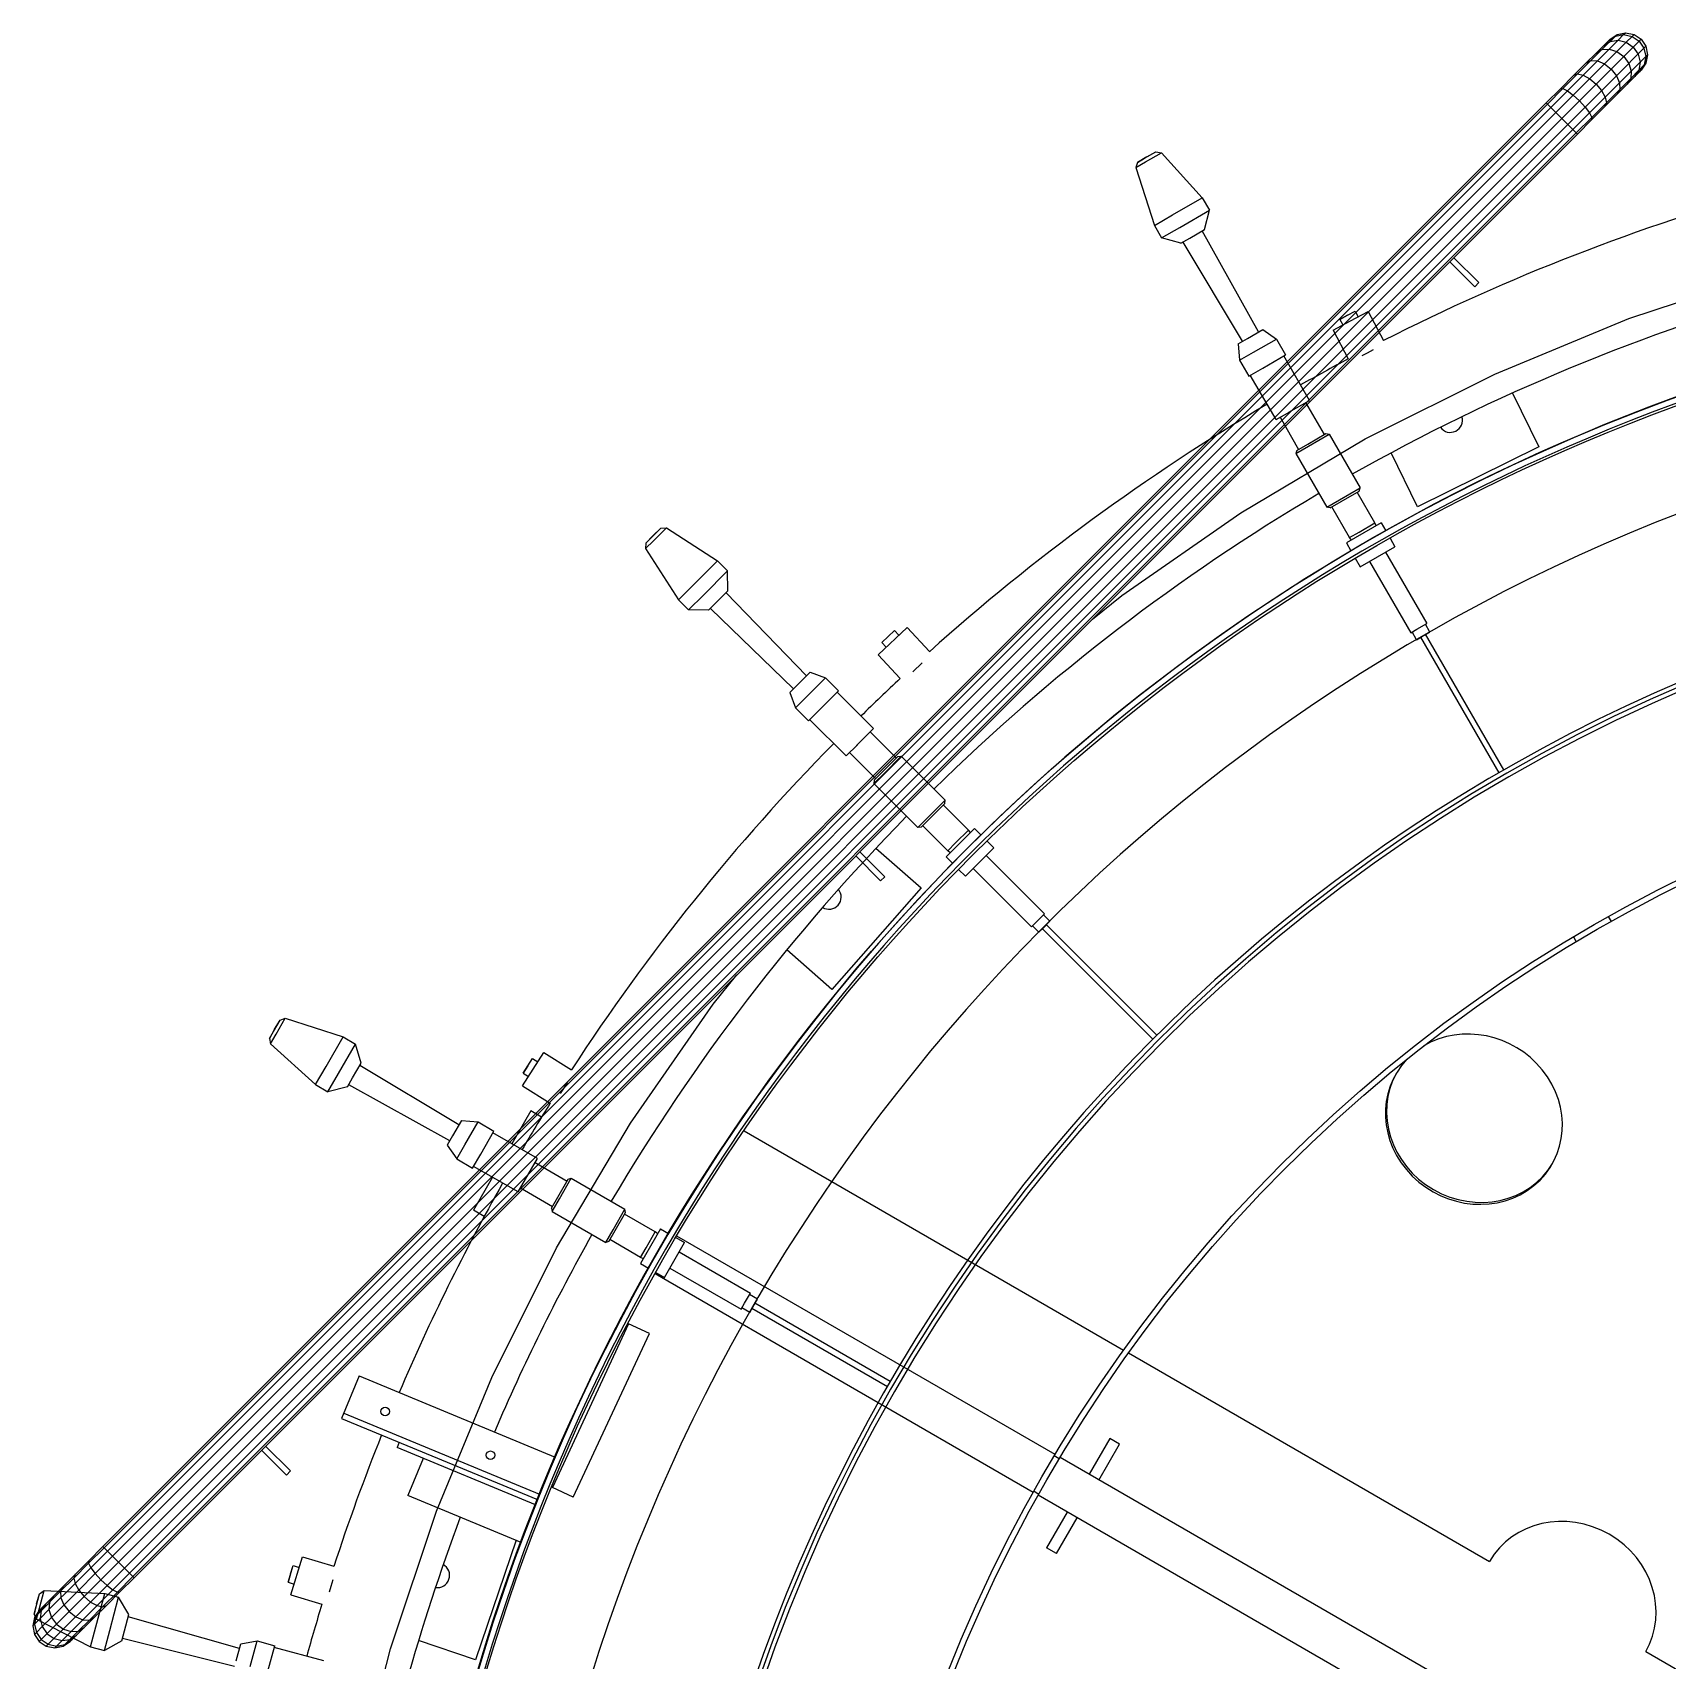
# Model space of a CAD drawing. Header units: metres. Extents: x 0 to 63075, y 0 to 44550.
# Drawn here: x 51005 to 51277.1, y 41740.4 to 42011.3 of the extents above; entities that cross this region are included whole.
import ezdxf

# ---------------------------------------------------------------- set-up
doc = ezdxf.new("R2010")
doc.units = ezdxf.units.M
doc.header["$LTSCALE"] = 75
for name, color, linetype in [('GSB', 7, 'Continuous'), ('ML6', 1, 'Continuous'), ('SL1', 8, 'Continuous')]:
    doc.layers.add(name, color=color, linetype=linetype)

# ---------------------------------------------------------------- blocks, each defined once
blk = doc.blocks.new('A$C6bae614f')
at = {"layer": 'SL1'}
for p, q in [((355522.6, 54509.6), (355581.4, 54568.4)), ((355572.4, 54570.6), (355533.7, 54531.9)), ((355561.6, 54569.9), (355547.9, 54556.3)), ((355569.3, 54575), (355554.4, 54560.1)), ((355556.4, 54564.7), (355563.6, 54569.3)), ((355561.6, 54569.9), (355569.3, 54575)), ((355563.4, 54571.7), (355561.6, 54569.9)), ((355563.4, 54571.7), (355571.3, 54577)), ((355563.6, 54569.3), (355572.4, 54570.6)), ((355569.3, 54575), (355571.3, 54577)), ((355569.3, 54575), (355578.5, 54576.8)), ((355571.3, 54577), (355580.6, 54578.8)), ((355578.5, 54576.8), (355572.4, 54570.6)), ((355572.4, 54570.6), (355581.4, 54568.4)), ((355578.5, 54576.8), (355580.6, 54578.8)), ((355578.5, 54576.8), (355587.8, 54574.8)), ((355580.6, 54578.8), (355590, 54577)), ((355581.4, 54568.4), (355587.8, 54574.8)), ((355581.4, 54568.4), (355589.2, 54563)), ((355587.8, 54574.8), (355590, 54577)), ((355587.8, 54574.8), (355595.7, 54569.5)), ((355595.7, 54569.5), (355589.2, 54563)), ((355590, 54577), (355597.9, 54571.7)), ((355595.7, 54569.5), (355597.9, 54571.7)), ((355595.7, 54569.5), (355601, 54561.6)), ((355597.9, 54571.7), (355603.2, 54563.8)), ((355554.4, 54560.1), (355511.2, 54516.9)), ((355547.9, 54556.3), (355536.7, 54545.1)), ((355536.7, 54545.1), (355542.2, 54547.9)), ((355542.2, 54547.9), (355549.4, 54547.6)), ((355547.9, 54556.3), (355554.4, 54560.1)), ((355589.2, 54563), (355548.1, 54521.9)), ((355549.4, 54547.6), (355557.3, 54544.4)), ((355554.4, 54560.1), (355562.5, 54560.7)), ((355562.5, 54560.7), (355571.1, 54558.1)), ((355601, 54561.6), (355570.5, 54531.1)), ((355571.1, 54558.1), (355578.7, 54552.5)), ((355578.7, 54552.5), (355584.3, 54544.9)), ((355596.8, 54546.2), (355586.9, 54536.3)), ((355589.2, 54563), (355594.6, 54555.2)), ((355594.6, 54555.2), (355596.8, 54546.2)), ((355596.8, 54546.2), (355595.5, 54537.4)), ((355602.9, 54552.4), (355596.8, 54546.2)), ((355601, 54561.6), (355603.2, 54563.8)), ((355601, 54561.6), (355602.9, 54552.4)), ((355602.9, 54552.4), (355601.2, 54543.2)), ((355602.9, 54552.4), (355605, 54554.4)), ((355603.2, 54563.8), (355605, 54554.4)), ((355605, 54554.4), (355603.2, 54545.1)), ((355523.3, 54531.7), (355508.4, 54516.7)), ((355533.7, 54531.9), (355516.2, 54514.4)), ((355570.5, 54531.1), (355516.5, 54477.1)), ((355536.7, 54545.1), (355523.3, 54531.7)), ((355523.3, 54531.7), (355527.5, 54533.2)), ((355527.5, 54533.2), (355533.7, 54531.9)), ((355533.7, 54531.9), (355540.9, 54527.9)), ((355557.3, 54544.4), (355564.8, 54538.6)), ((355586.9, 54536.3), (355558.1, 54507.5)), ((355564.8, 54538.6), (355570.5, 54531.1)), ((355570.5, 54531.1), (355573.8, 54523.2)), ((355586.3, 54528.2), (355574.1, 54516)), ((355596.1, 54535.4), (355582.4, 54521.8)), ((355586.3, 54528.2), (355582.4, 54521.8)), ((355584.3, 54544.9), (355586.9, 54536.3)), ((355595.5, 54537.4), (355586.3, 54528.2)), ((355586.9, 54536.3), (355586.3, 54528.2)), ((355595.5, 54537.4), (355590.9, 54530.2)), ((355601.2, 54543.2), (355595.5, 54537.4)), ((355601.2, 54543.2), (355596.1, 54535.4)), ((355596.1, 54535.4), (355597.9, 54537.2)), ((355603.2, 54545.1), (355597.9, 54537.2)), ((355601.2, 54543.2), (355603.2, 54545.1)), ((355508.4, 54516.7), (355492.7, 54501)), ((355511.2, 54516.9), (355494, 54499.7)), ((355516.2, 54514.4), (355497.7, 54495.9)), ((355508.4, 54516.7), (355511.2, 54516.9)), ((355548.1, 54521.9), (355509.9, 54483.7)), ((355511.2, 54516.9), (355516.2, 54514.4)), ((355516.2, 54514.4), (355522.6, 54509.6)), ((355540.9, 54527.9), (355548.1, 54521.9)), ((355548.1, 54521.9), (355554.1, 54514.7)), ((355554.1, 54514.7), (355558.1, 54507.5)), ((355582.4, 54521.8), (355557.8, 54497.1)), ((355574.1, 54516), (355559.4, 54501.3)), ((355574.1, 54516), (355571.2, 54510.6)), ((355573.8, 54523.2), (355574.1, 54516)), ((353892.6, 52901), (355492.7, 54501)), ((355494, 54499.7), (353893.9, 52899.7)), ((355497.7, 54495.9), (353897.7, 52896)), ((355492.7, 54501), (355494, 54499.7)), ((355494, 54499.7), (355497.7, 54495.9)), ((355497.7, 54495.9), (355503.3, 54490.3)), ((355522.6, 54509.6), (355503.3, 54490.3)), ((355522.6, 54509.6), (355529.5, 54503.3)), ((355529.5, 54503.3), (355535.8, 54496.4)), ((355535.8, 54496.4), (355540.6, 54490)), ((355558.1, 54507.5), (355540.6, 54490)), ((355557.8, 54497.1), (355542.9, 54482.2)), ((355559.4, 54501.3), (355543.1, 54485)), ((355559.4, 54501.3), (355557.8, 54497.1)), ((355558.1, 54507.5), (355559.4, 54501.3)), ((355503.3, 54490.3), (353903.2, 52890.4)), ((355509.9, 54483.7), (353909.9, 52883.8)), ((355516.5, 54477.1), (353916.5, 52877.2)), ((355503.3, 54490.3), (355516.5, 54477.1)), ((355516.5, 54477.1), (355522.1, 54471.5)), ((355540.6, 54490), (355522.1, 54471.5)), ((355543.1, 54485), (355525.8, 54467.8)), ((355542.9, 54482.2), (355527.2, 54466.5)), ((355540.6, 54490), (355543.1, 54485)), ((355543.1, 54485), (355542.9, 54482.2)), ((355522.1, 54471.5), (353922.1, 52871.6)), ((355525.8, 54467.8), (353925.8, 52867.8)), ((355527.2, 54466.5), (353927.1, 52866.5)), ((355522.1, 54471.5), (355527.2, 54466.5)), ((355049.7, 54441.4), (355039.7, 54435.2)), ((355039.7, 54435.2), (355047.4, 54439.7)), ((355047.4, 54439.7), (355060, 54446.9)), ((355048.5, 54435.7), (355066, 54445.8)), ((355049.7, 54441.4), (355060, 54446.9)), ((355060, 54446.9), (355066, 54445.8)), ((355066, 54445.8), (355111.3, 54395.8)), ((355037.8, 54429.5), (355048.5, 54435.7)), ((355039.7, 54435.2), (355037.8, 54429.5)), ((355037.8, 54429.5), (355058.4, 54365.3)), ((355078.4, 54376.9), (355111.3, 54395.8)), ((355111.3, 54395.8), (355119.2, 54382.1)), ((355058.4, 54365.3), (355078.4, 54376.9)), ((355058.4, 54365.3), (355066.3, 54351.6)), ((355086.3, 54363.1), (355119.2, 54382.1)), ((355113.8, 54360.6), (355119.2, 54382.1)), ((355066.3, 54351.6), (355086.3, 54363.1)), ((355087.7, 54345.5), (355066.3, 54351.6)), ((355087.7, 54345.5), (355097.6, 54351.2)), ((355155.9, 54236.9), (355090.1, 54346.9)), ((355097.6, 54351.2), (355113.8, 54360.6)), ((355173.6, 54247.2), (355111.4, 54359.2)), ((355417.9, 54301.9), (355390.2, 54329.5)), ((355385.7, 54325.1), (355413.4, 54297.4)), ((355584.1, 54262), (355736.5, 54312.7)), ((355413.4, 54297.4), (355417.9, 54301.9)), ((355256.3, 54249.2), (355275.7, 54259.5)), ((355263.9, 54261.2), (355272.4, 54265.7)), ((355272.4, 54265.7), (355263.9, 54261.2)), ((355263.9, 54261.2), (355267.2, 54255)), ((355272.4, 54265.7), (355281, 54270.2)), ((355272.4, 54265.7), (355281, 54270.2)), ((355275.7, 54259.5), (355295.2, 54269.9)), ((355281, 54270.2), (355284.3, 54264.1)), ((355295.2, 54269.9), (355312.2, 54237.7)), ((355435.7, 54200.5), (355584.1, 54262)), ((355151.1, 54234.1), (355161.5, 54240.1)), ((355161.5, 54240.1), (355178.5, 54250)), ((355168.2, 54224.8), (355193.5, 54239.4)), ((355178.5, 54250), (355193.5, 54239.4)), ((355193.5, 54239.4), (355203.7, 54221.8)), ((355256.3, 54249.2), (355273.2, 54217.4)), ((355151.1, 54234.1), (355152.7, 54215.9)), ((355152.7, 54215.9), (355168.2, 54224.8)), ((355178.3, 54207.2), (355203.7, 54221.8)), ((355230.2, 54171.4), (355201.9, 54220.8)), ((355288.6, 54221.1), (355294.5, 54224.2)), ((355294.5, 54224.2), (355301.3, 54227.8)), ((355152.7, 54215.9), (355162.9, 54198.3)), ((355162.9, 54198.3), (355178.3, 54207.2)), ((355193.2, 54150.1), (355164.6, 54199.3)), ((355292.1, 54128.6), (355435.7, 54200.5)), ((355207.3, 54158.2), (355230.2, 54171.4)), ((355225.8, 54168.9), (355246.3, 54133.4)), ((355455.1, 54179.5), (355484.5, 54119.8)), ((355193.2, 54150.1), (355208.3, 54158.8)), ((355197.7, 54152.7), (355218.2, 54117.1)), ((355228.4, 54123), (355248.2, 54134.5)), ((355229, 54120.5), (355251.9, 54133.8)), ((355248.2, 54134.5), (355251.9, 54133.8)), ((355251.9, 54133.8), (355286.3, 54074.3)), ((355154, 54046.7), (355292.1, 54128.6)), ((355215, 54112.4), (355229, 54120.5)), ((355216.2, 54116), (355215, 54112.4)), ((355215, 54112.4), (355249.3, 54052.9)), ((355216.2, 54116), (355228.4, 54123)), ((355350, 54053.5), (355320.6, 54113.2)), ((355484.5, 54119.8), (355350, 54053.5)), ((355249.3, 54052.9), (355263.3, 54061)), ((355253, 54052.2), (355265.2, 54059.2)), ((355263.3, 54061), (355286.3, 54074.3)), ((355265.2, 54059.2), (355285.1, 54070.7)), ((355302.7, 54035.6), (355283.1, 54069.6)), ((355285.1, 54070.7), (355286.3, 54074.3)), ((355022.1, 53955.1), (355154, 54046.7)), ((355253, 54052.2), (355249.3, 54052.9)), ((355274.6, 54019.4), (355255, 54053.4)), ((354502.7, 54021.6), (354494.6, 54013.1)), ((354500.9, 54019.4), (354511.2, 54029.7)), ((354502.7, 54021.6), (354511.2, 54029.7)), ((354502.9, 54015.8), (354517.2, 54030.1)), ((354511.2, 54029.7), (354517.2, 54030.1)), ((354517.2, 54030.1), (354573.9, 53993.5)), ((355309.7, 54035.6), (355271.1, 54013.4)), ((355274.6, 54019.4), (355285.3, 54025.5)), ((355285.3, 54025.5), (355302.7, 54035.6)), ((355304.3, 54032.5), (355302.7, 54035.6)), ((355309.7, 54035.6), (355314.7, 54026.8)), ((354494.2, 54007.1), (354502.9, 54015.8)), ((354494.6, 54013.1), (354494.2, 54007.1)), ((354494.2, 54007.1), (354530.7, 53950.4)), ((354494.6, 54013.1), (354500.9, 54019.4)), ((355271.1, 54013.4), (355276.2, 54004.6)), ((355276.6, 54016.5), (355274.6, 54019.4)), ((355286.4, 53986.9), (355324.9, 54009.2)), ((355314.6, 54003.2), (355360.3, 53924.1)), ((355319.5, 54018.6), (355324.9, 54009.2)), ((354547.1, 53966.7), (354573.9, 53993.5)), ((354573.9, 53993.5), (354585.1, 53982.4)), ((355280.9, 53996.4), (355286.4, 53986.9)), ((355296.7, 53992.9), (355342.4, 53913.8)), ((354530.7, 53950.4), (354547.1, 53966.7)), ((354558.3, 53955.5), (354585.1, 53982.4)), ((354585.5, 53960.2), (354585.1, 53982.4)), ((354530.7, 53950.4), (354541.9, 53939.2)), ((354541.9, 53939.2), (354558.3, 53955.5)), ((354572.2, 53946.9), (354585.5, 53960.2)), ((354672.6, 53866.1), (354583.5, 53958.2)), ((354989.6, 53928.9), (355022.1, 53955.1)), ((354564.1, 53938.8), (354541.9, 53939.2)), ((354564.1, 53938.8), (354572.2, 53946.9)), ((354658.2, 53851.7), (354566.1, 53940.8)), ((354751.9, 53889.5), (354784.1, 53919.5)), ((354756.2, 53903), (354770.3, 53916.2)), ((354763.2, 53909.6), (354770.3, 53916.2)), ((354770.3, 53916.2), (354775.1, 53911.1)), ((354784.1, 53919.5), (354808.9, 53892.9)), ((355342.4, 53913.8), (355349.1, 53917.7)), ((355349, 53906.1), (355343.9, 53914.7)), ((355349.1, 53917.7), (355360.3, 53924.1)), ((355354.5, 53909.3), (355363.6, 53914.5)), ((355363.6, 53914.5), (355358.7, 53923.2)), ((355445.6, 53761.9), (355358.9, 53912.2)), ((354763.2, 53909.6), (354756.2, 53903)), ((354756.2, 53903), (354761, 53897.9)), ((355349, 53906.1), (355354.5, 53909.3)), ((355353.4, 53909), (355440.1, 53758.7)), ((354751.9, 53889.5), (354776.5, 53863.2)), ((354790.4, 53870.7), (354800.9, 53880.5)), ((354662.7, 53856.2), (354676.6, 53870.1)), ((354673.1, 53843.1), (354693.8, 53863.8)), ((354676.6, 53870.1), (354693.8, 53863.8)), ((354693.8, 53863.8), (354708.2, 53849.4)), ((354654.2, 53847.7), (354662.7, 53856.2)), ((354654.2, 53847.7), (354660.5, 53830.5)), ((354660.5, 53830.5), (354673.1, 53843.1)), ((354687.5, 53828.7), (354708.2, 53849.4)), ((354746.9, 53807.6), (354706.7, 53848)), ((354660.5, 53830.5), (354674.9, 53816.1)), ((354674.9, 53816.1), (354687.5, 53828.7)), ((354716.7, 53777.4), (354676.3, 53817.5)), ((354728.1, 53788.9), (354746.9, 53807.6)), ((354743.2, 53804), (354772.2, 53775)), ((354716.7, 53777.4), (354729, 53789.7)), ((354720.3, 53781), (354749.3, 53752)), ((354757.6, 53760.4), (354773.8, 53776.6)), ((354758.9, 53758.1), (354777.6, 53776.9)), ((354773.8, 53776.6), (354777.6, 53776.9)), ((354777.6, 53776.9), (354826.2, 53728.3)), ((354747.4, 53746.7), (354758.9, 53758.1)), ((354747.7, 53750.4), (354747.4, 53746.7)), ((354747.7, 53750.4), (354757.6, 53760.4)), ((354747.4, 53746.7), (354796, 53698.1)), ((354807.4, 53709.5), (354826.2, 53728.3)), ((354809.7, 53708.3), (354825.9, 53724.5)), ((354852, 53695.2), (354824.3, 53722.9)), ((354825.9, 53724.5), (354826.2, 53728.3)), ((354796, 53698.1), (354807.4, 53709.5)), ((354799.8, 53698.4), (354796, 53698.1)), ((354799.8, 53698.4), (354809.7, 53708.3)), ((354829.1, 53672.2), (354801.4, 53700)), ((354858.8, 53697), (354827.3, 53665.5)), ((354837.8, 53680.9), (354852, 53695.2)), ((354854.4, 53692.5), (354852, 53695.2)), ((354858.8, 53697), (354865.9, 53689.8)), ((354829.1, 53672.2), (354837.8, 53680.9)), ((354872.6, 53683.1), (354880.3, 53675.4)), ((354727.1, 53666.5), (354754.8, 53638.8)), ((354759.3, 53643.3), (354731.6, 53671)), ((354749.6, 53675.1), (354799.6, 53631.2)), ((354827.3, 53665.5), (354834.5, 53658.3)), ((354831.7, 53669.9), (354829.1, 53672.2)), ((354848.9, 53643.9), (354880.3, 53675.4)), ((354871.9, 53667), (354936.5, 53602.4)), ((354754.8, 53638.8), (354759.3, 53643.3)), ((354841.2, 53651.6), (354848.9, 53643.9)), ((354857.3, 53652.4), (354921.9, 53587.8)), ((354799.6, 53631.2), (354700.7, 53518.4)), ((354921.9, 53587.8), (354927.4, 53593.3)), ((354930.3, 53582), (354923.1, 53589)), ((354927.4, 53593.3), (354936.5, 53602.4)), ((354930.3, 53582), (354934.8, 53586.6)), ((354933.8, 53586), (355056.5, 53463.3)), ((354934.8, 53586.6), (354942.2, 53594)), ((354942.2, 53594), (354935.2, 53601.1)), ((355061, 53467.8), (354938.3, 53590.5)), ((355565, 53593.9), (355561.8, 53599.4)), ((355522.8, 53576.9), (355526, 53571.4)), ((354700.7, 53518.4), (354650.7, 53562.3)), ((354569.2, 53502.3), (354595.4, 53534.7)), ((354477.6, 53370.3), (354569.2, 53502.3)), ((354081.8, 53472), (354089, 53484.6)), ((354082.9, 53474.6), (354089, 53484.6)), ((354084.6, 53469), (354094.8, 53486.6)), ((354089, 53484.6), (354094.8, 53486.6)), ((354094.8, 53486.6), (354159, 53465.9)), ((354082.9, 53474.6), (354077.3, 53464.3)), ((354077.3, 53464.3), (354081.8, 53472)), ((354077.3, 53464.3), (354078.5, 53458.3)), ((354078.5, 53458.3), (354084.6, 53469)), ((354140, 53433.1), (354159, 53465.9)), ((354159, 53465.9), (354172.7, 53458)), ((354078.5, 53458.3), (354128.4, 53413)), ((354153.7, 53425.2), (354172.7, 53458)), ((354178.8, 53436.7), (354172.7, 53458)), ((354357.9, 53411.5), (354381.2, 53448.8)), ((354358.5, 53425.6), (354368.7, 53442)), ((354363.6, 53433.8), (354368.7, 53442)), ((354368.7, 53442), (354374.7, 53438.3)), ((354381.2, 53448.8), (354412, 53429.5)), ((354128.4, 53413), (354140, 53433.1)), ((354142.1, 53405.1), (354153.7, 53425.2)), ((354169.4, 53420.4), (354178.8, 53436.7)), ((354287.3, 53368.4), (354177.4, 53434.3)), ((354363.6, 53433.8), (354358.5, 53425.6)), ((354358.5, 53425.6), (354364.4, 53421.9)), ((354128.4, 53413), (354142.1, 53405.1)), ((354163.7, 53410.5), (354142.1, 53405.1)), ((354163.7, 53410.5), (354169.4, 53420.4)), ((354277.1, 53350.7), (354165.1, 53412.9)), ((354357.9, 53411.5), (354388.4, 53392.4)), ((354399.9, 53403.3), (354403.5, 53408.9)), ((354403.5, 53408.9), (354407.5, 53415.4)), ((354290.1, 53373.2), (354280.3, 53356.2)), ((354290.1, 53373.2), (354308.4, 53371.6)), ((354293.8, 53346.3), (354308.4, 53371.6)), ((354308.4, 53371.6), (354326, 53361.4)), ((354367, 53383.9), (354345.9, 53347.5)), ((354378.8, 53377), (354367, 53383.9)), ((354395.6, 53232.2), (354477.6, 53370.3)), ((354280.3, 53356.2), (354274.3, 53345.8)), ((354311.4, 53336.1), (354326, 53361.4)), ((354374.2, 53331.1), (354325, 53359.7)), ((354603.3, 53361.8), (355024.1, 53118.8)), ((354274.3, 53345.8), (354284.8, 53330.8)), ((354284.8, 53330.8), (354293.8, 53346.3)), ((354302.4, 53320.6), (354311.4, 53336.1)), ((354284.8, 53330.8), (354302.4, 53320.6)), ((354352.8, 53294.1), (354303.4, 53322.4)), ((354360.9, 53308.1), (354374.2, 53331.1)), ((354371.6, 53326.6), (354407.1, 53306.1)), ((354324.5, 53310.3), (354303.5, 53273.9)), ((354352.8, 53294.1), (354360.9, 53308.1)), ((354355.4, 53298.5), (354390.9, 53278)), ((354396.8, 53288.2), (354408.2, 53308.1)), ((354398.6, 53286.4), (354411.8, 53309.3)), ((354408.2, 53308.1), (354411.8, 53309.3)), ((354411.8, 53309.3), (354471.3, 53275)), ((354389.8, 53276.1), (354396.8, 53288.2)), ((354390.5, 53272.4), (354398.6, 53286.4)), ((354315.3, 53267), (354303.5, 53273.9)), ((354389.8, 53276.1), (354390.5, 53272.4)), ((354390.5, 53272.4), (354450, 53238)), ((354458.1, 53252), (354471.3, 53275)), ((354460.5, 53251.4), (354472, 53271.3)), ((354504.8, 53249.7), (354470.9, 53269.3)), ((354472, 53271.3), (354471.3, 53275)), ((354450, 53238), (354458.1, 53252)), ((354453.5, 53239.2), (354460.5, 53251.4)), ((354510.9, 53253.2), (354488.6, 53214.6)), ((354494.8, 53232.2), (354504.8, 53249.7)), ((354507.8, 53247.7), (354504.8, 53249.7)), ((354510.9, 53253.2), (354519.6, 53248.1)), ((354527.9, 53243.4), (354537.3, 53237.9)), ((354948.2, 53002.9), (354528.8, 53245)), ((354323.7, 53088.6), (354395.6, 53232.2)), ((354453.5, 53239.2), (354450, 53238)), ((354488.6, 53221.6), (354454.7, 53241.2)), ((354488.6, 53221.6), (354494.8, 53232.2)), ((354515.1, 53199.4), (354537.3, 53237.9)), ((354531.3, 53227.6), (354610.4, 53181.9)), ((354491.8, 53220), (354488.6, 53221.6)), ((354488.6, 53214.6), (354497.4, 53209.6)), ((354521, 53209.7), (354600.1, 53164)), ((354924, 52961), (354504.7, 53203.2)), ((354505.6, 53204.8), (354515.1, 53199.4)), ((354600.1, 53164), (354604, 53170.8)), ((354604, 53170.8), (354610.4, 53181.9)), ((354618.2, 53175.3), (354609.5, 53180.4)), ((354612.9, 53166.2), (354618.2, 53175.3)), ((354765.5, 53084.1), (354615.2, 53170.9)), ((354609.7, 53160.6), (354601, 53165.6)), ((354609.7, 53160.6), (354612.9, 53166.2)), ((354612.1, 53165.4), (354762.3, 53078.6)), ((354475.4, 53147.9), (354390.9, 52966.6)), ((354413.9, 52955.9), (354498.4, 53137.1)), ((354498.4, 53137.1), (354475.4, 53147.9)), ((355029.7, 53115.6), (355429.7, 52884.6)), ((354176.6, 53090.1), (354157.2, 53043.1)), ((354176.6, 53090.1), (354393.8, 53000.1)), ((354262.3, 52940.2), (354323.7, 53088.6)), ((354157.2, 53043.1), (354374.4, 52953.1)), ((354159.6, 53049), (354376.7, 52959.1)), ((354068.5, 53007.9), (354096.2, 52980.3)), ((354100.7, 52984.8), (354073, 53012.4)), ((354221.1, 53016.7), (354218.7, 53010.8)), ((354372.1, 52947.2), (354218.7, 53010.8)), ((355008.7, 53020.8), (354985.8, 52981.1)), ((354996.8, 52974.8), (355019.7, 53014.5)), ((355019.7, 53014.5), (355008.7, 53020.8)), ((354247.7, 52998.8), (354230.7, 52957.7)), ((354374.3, 52953.2), (354393.8, 53000.1)), ((354952.8, 52998.3), (354947.3, 53001.5)), ((356122.6, 52324.8), (354953.7, 52999.7)), ((354096.2, 52980.3), (354100.7, 52984.8)), ((354356.1, 52905.7), (354230.7, 52957.7)), ((354413.9, 52955.9), (354390.9, 52966.6)), ((354924.8, 52962.5), (354930.3, 52959.3)), ((356098.5, 52282.9), (354929.5, 52957.9)), ((354211.5, 52787.8), (354262.3, 52940.2)), ((354961.7, 52939.3), (354938.7, 52899.6)), ((354949.7, 52893.3), (354972.7, 52933)), ((353876.7, 52882.5), (353893.9, 52899.7)), ((353892.6, 52901), (353876.9, 52885.3)), ((353892.6, 52901), (353893.9, 52899.7)), ((353893.9, 52899.7), (353897.7, 52896)), ((354350.6, 52908), (354305.6, 52775.6)), ((354949.7, 52893.3), (354938.7, 52899.6)), ((353876.9, 52885.3), (353848.5, 52856.9)), ((353876.7, 52882.5), (353860.4, 52866.2)), ((353876.9, 52885.3), (353876.7, 52882.5)), ((353876.7, 52882.5), (353879.2, 52877.5)), ((353879.2, 52877.5), (353897.7, 52896)), ((353884, 52871.1), (353903.2, 52890.4)), ((353890.3, 52864.2), (353909.9, 52883.8)), ((353897.7, 52896), (353925.8, 52867.8)), ((354097.9, 52861.6), (354103.5, 52880.1)), ((354100.6, 52870.8), (354103.5, 52880.1)), ((354100.9, 52847.7), (354113.8, 52889.8)), ((354103.5, 52880.1), (354110.2, 52878)), ((354113.8, 52889.8), (354148.6, 52879.2)), ((353860.4, 52866.2), (353845.7, 52851.5)), ((353861.9, 52870.3), (353860.4, 52866.2)), ((353860.4, 52866.2), (353861.7, 52860)), ((353879.2, 52877.5), (353861.7, 52860)), ((353865.7, 52852.8), (353884, 52871.1)), ((353890.3, 52864.2), (353871.7, 52845.6)), ((353879.2, 52877.5), (353884, 52871.1)), ((353884, 52871.1), (353890.3, 52864.2)), ((353890.3, 52864.2), (353897.2, 52857.9)), ((353897.2, 52857.9), (353916.5, 52877.2)), ((353903.6, 52853.1), (353922.1, 52871.6)), ((353908.6, 52850.6), (353925.8, 52867.8)), ((353911.4, 52850.8), (353927.1, 52866.5)), ((353925.8, 52867.8), (353927.1, 52866.5)), ((354100.6, 52870.8), (354097.9, 52861.6)), ((354097.9, 52861.6), (354104.6, 52859.5)), ((354145.6, 52857.1), (354147.9, 52864.4)), ((353845.7, 52851.5), (353818.5, 52824.3)), ((353818.6, 52834.7), (353822.3, 52848.8)), ((353819, 52837.6), (353822.3, 52848.8)), ((353822.1, 52832.6), (353827.4, 52852.2)), ((353822.3, 52848.8), (353827.4, 52852.2)), ((353837.3, 52845.7), (353823.7, 52832.1)), ((353827.4, 52852.2), (353894.7, 52848.9)), ((353897.2, 52857.9), (353829.8, 52790.5)), ((353861.7, 52860), (353832.8, 52831.2)), ((353837.3, 52845.7), (353833.5, 52839.3)), ((353835.5, 52822.6), (353865.7, 52852.8)), ((353848.5, 52856.9), (353837.3, 52845.7)), ((353848.5, 52856.9), (353845.7, 52851.5)), ((353845.7, 52851.5), (353846, 52844.3)), ((353846, 52844.3), (353849.2, 52836.4)), ((353871.7, 52845.6), (353855, 52828.9)), ((353903.6, 52853.1), (353857.2, 52806.8)), ((353861.7, 52860), (353865.7, 52852.8)), ((353865.7, 52852.8), (353871.7, 52845.6)), ((353871.7, 52845.6), (353878.9, 52839.6)), ((353884.9, 52812.2), (353894.7, 52848.9)), ((353908.6, 52850.6), (353892.2, 52834.3)), ((353894.7, 52848.9), (353910, 52844.8)), ((353911.4, 52850.8), (353896.4, 52835.8)), ((353897.2, 52857.9), (353903.6, 52853.1)), ((353900.2, 52808.1), (353910, 52844.8)), ((353903.6, 52853.1), (353908.6, 52850.6)), ((353908.6, 52850.6), (353911.4, 52850.8)), ((353921.4, 52825.7), (353910, 52844.8)), ((354100.9, 52847.7), (354135.3, 52837.2)), ((354143.7, 52850.7), (354145.6, 52857.1)), ((353819, 52837.6), (353816.3, 52826.1)), ((353816.3, 52826.1), (353818.6, 52834.7)), ((353816.3, 52826.1), (353818.9, 52820.7)), ((353821.9, 52830.3), (353816.6, 52822.4)), ((353823.7, 52832.1), (353818.5, 52824.3)), ((353818.9, 52820.7), (353822.1, 52832.6)), ((353823.7, 52832.1), (353821.9, 52830.3)), ((353832.8, 52831.2), (353823, 52821.3)), ((353824.3, 52830.1), (353823, 52821.3)), ((353828.9, 52837.3), (353824.3, 52830.1)), ((353833.5, 52839.3), (353832.8, 52831.2)), ((353832.8, 52831.2), (353835.5, 52822.6)), ((353855, 52828.9), (353841.1, 52815)), ((353849.2, 52836.4), (353855, 52828.9)), ((353855, 52828.9), (353862.4, 52823.1)), ((353892.2, 52834.3), (353877.6, 52819.6)), ((353878.9, 52839.6), (353886.1, 52835.6)), ((353896.4, 52835.8), (353883, 52822.4)), ((353886.1, 52835.6), (353892.2, 52834.3)), ((353892.2, 52834.3), (353896.4, 52835.8)), ((353916.6, 52807.6), (353921.4, 52825.7)), ((353816.6, 52822.4), (353814.7, 52813.1)), ((353823, 52821.3), (353814.7, 52813.1)), ((353814.7, 52813.1), (353816.6, 52803.7)), ((353818.5, 52824.3), (353816.6, 52822.4)), ((353818.5, 52824.3), (353816.8, 52815.1)), ((353816.8, 52815.1), (353818.8, 52805.9)), ((353818.8, 52805.9), (353825.2, 52812.3)), ((353818.9, 52820.7), (353878.9, 52789.9)), ((353823, 52821.3), (353825.2, 52812.3)), ((353841.1, 52815), (353824.1, 52798)), ((353825.2, 52812.3), (353835.5, 52822.6)), ((353825.2, 52812.3), (353830.6, 52804.5)), ((353835.5, 52822.6), (353841.1, 52815)), ((353841.1, 52815), (353848.7, 52809.4)), ((353857.2, 52806.8), (353847.3, 52796.9)), ((353865.3, 52807.4), (353848.5, 52790.5)), ((353848.7, 52809.4), (353857.2, 52806.8)), ((353857.2, 52806.8), (353865.3, 52807.4)), ((353862.4, 52823.1), (353870.4, 52819.9)), ((353871.8, 52811.2), (353863.4, 52802.8)), ((353877.6, 52819.6), (353865.3, 52807.4)), ((353865.3, 52807.4), (353871.8, 52811.2)), ((353870.4, 52819.9), (353877.6, 52819.6)), ((353883, 52822.4), (353871.8, 52811.2)), ((353877.6, 52819.6), (353883, 52822.4)), ((353878.9, 52789.9), (353884.9, 52812.2)), ((353894.2, 52785.8), (353900.2, 52808.1)), ((353913.6, 52796.6), (353916.6, 52807.6)), ((354043.9, 52787.9), (353920.7, 52823.1)), ((353818.8, 52805.9), (353816.6, 52803.7)), ((353816.6, 52803.7), (353821.9, 52795.8)), ((353818.8, 52805.9), (353824.1, 52798)), ((353824.1, 52798), (353821.9, 52795.8)), ((353821.9, 52795.8), (353829.8, 52790.5)), ((353824.1, 52798), (353832, 52792.7)), ((353829.8, 52790.5), (353839.1, 52788.7)), ((353830.6, 52804.5), (353838.4, 52799.1)), ((353832, 52792.7), (353841.2, 52790.7)), ((353838.4, 52799.1), (353847.3, 52796.9)), ((353841.2, 52790.7), (353839.1, 52788.7)), ((353839.1, 52788.7), (353848.5, 52790.5)), ((353847.3, 52796.9), (353841.2, 52790.7)), ((353841.2, 52790.7), (353850.4, 52792.5)), ((353847.3, 52796.9), (353856.1, 52798.2)), ((353848.5, 52790.5), (353856.4, 52795.8)), ((353850.4, 52792.5), (353858.2, 52797.6)), ((353856.1, 52798.2), (353863.4, 52802.8)), ((353858.2, 52797.6), (353856.4, 52795.8)), ((353863.4, 52802.8), (353858.2, 52797.6)), ((353878.9, 52789.9), (353894.2, 52785.8)), ((353913.6, 52796.6), (353894.2, 52785.8)), ((354038.6, 52768.1), (353914.3, 52799.2)), ((354040.3, 52774.3), (354045.4, 52793.3)), ((354045.4, 52793.3), (354063.5, 52796.4)), ((354055.9, 52768.2), (354063.5, 52796.4)), ((354063.5, 52796.4), (354083.1, 52791.1)), ((354075.5, 52762.9), (354083.1, 52791.1)), ((354137.5, 52774.3), (354082.6, 52789.2)), ((354305.6, 52775.6), (354242.6, 52797)), ((354171.8, 52632.2), (354211.5, 52787.8)), ((355602.9, 52784.6), (356053.3, 52524.6))]:
    blk.add_line(p, q, dxfattribs=at)
for centre, radius in [((356370.3, 52153.8), 2150), ((356370.3, 52153.8), 2140.5), ((356370.3, 52153.8), 1656.3), ((356370.3, 52153.8), 1650), ((354205.6, 53050.6), 4.76), ((354322.3, 53002.2), 4.76)]:
    blk.add_circle(centre, radius, dxfattribs=at)
for centre, radius, start, end in [((356370.3, 52153.8), 2337.1, 105.5228, 116.9194), ((356370.3, 52153.8), 2150, 350.9962, 178.8135), ((356370.3, 52153.8), 2143.5, 76.4192, 165.5738), ((356370.3, 52153.8), 2222.8, 105.5483, 119.448), ((356370.3, 52153.8), 2337.1, 117.9981, 119.4735), ((356370.3, 52153.8), 2337.1, 120.5228, 131.9194), ((355386.3, 54149.4), 13.5, 215.5857, 16.9106), ((356370.3, 52153.8), 2028.5, 107.5242, 162.754), ((356370.3, 52153.8), 2222.8, 120.5483, 134.448), ((356370.3, 52153.8), 1855, 312.7636, 227.9089), ((356370.3, 52153.8), 1850, 90.0718, 179.9244), ((356370.3, 52153.8), 1845.2, 90.072, 179.9242), ((356370.3, 52153.8), 2337.1, 132.9981, 134.4735), ((356370.3, 52153.8), 2337.1, 135.5228, 146.9194), ((356370.3, 52153.8), 2222.8, 135.5483, 149.448), ((354697.5, 53620.9), 13.5, 238.0867, 39.4096), ((356370.3, 52153.8), 2337.1, 147.9981, 149.4735), ((356370.3, 52153.8), 2337.1, 150.5228, 156.8754), ((356370.3, 52153.8), 2222.8, 150.5483, 156.8434), ((356370.3, 52153.8), 2337.1, 158.1208, 161.9194), ((356370.3, 52153.8), 2222.8, 159.4626, 164.448), ((354263.4, 52869.1), 13.5, 260.5872, 61.909), ((356370.3, 52153.8), 2337.1, 162.9981, 164.4734)]:
    blk.add_arc(centre, radius, start, end, dxfattribs=at)
for centre, major_axis, start_param, end_param in [((355412.5, 53374.7), (-86.6, 50), 4.31969, 5.802239), ((355412.5, 53374.7), (86.6, -50), 2.91808, 7.461283), ((355413.7, 53376.8), (86.6, -50), 3.154744, 6.270034), ((355516.3, 52834.6), (-86.6, 50), 3.141593, 6.283185)]:
    blk.add_ellipse(centre, major_axis=major_axis, ratio=0.92388, start_param=start_param, end_param=end_param, dxfattribs=at)
blk = doc.blocks.new('zw$15D4')
at = {"layer": 'ML6', "xscale": 0.2502808837766805, "yscale": 0.2502808837766805, "zscale": 0.2502808837766805}
blk.add_blockref('A$C6bae614f', (-85544.74, -3177.34), dxfattribs=at)

msp = doc.modelspace()

# ---------------------------------------------------------------- block references
at = {"layer": 'GSB', "xscale": 0.6000000000000068, "yscale": 0.6000000000000068, "zscale": 0.6000000000000068}
msp.add_blockref('zw$15D4', (49200, 35721.63), dxfattribs=at)

doc.saveas('drawing.dxf')
